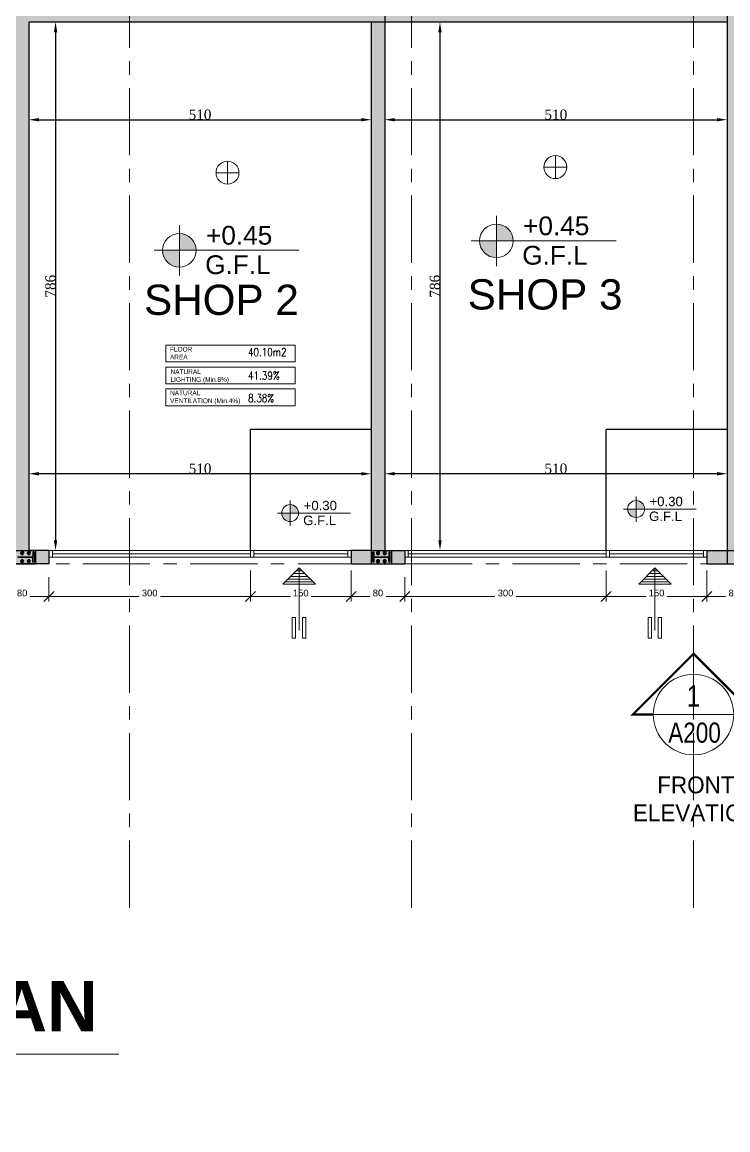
# Model space of a CAD drawing. Header units: millimetres. Extents: x -9083 to 924194, y -232449 to 321637.
# Drawn here: x 15021 to 25533, y 150937 to 167427 of the extents above; entities that cross this region are included whole.
import ezdxf
from ezdxf.enums import TextEntityAlignment as Align

# ---------------------------------------------------------------- set-up
doc = ezdxf.new("R2010")
doc.units = ezdxf.units.MM
doc.header["$LTSCALE"] = 400
doc.header["$MEASUREMENT"] = 0
doc.header["$PDMODE"] = 3
doc.linetypes.add('CENTER', pattern=[2, 1.25, -0.25, 0.25, -0.25])
doc.linetypes.add('CENTERX2', pattern=[4, 2.5, -0.5, 0.5, -0.5])
doc.layers.get('0').update_dxf_attribs({"lineweight": 0, "true_color": 0xff1414})
doc.layers.get('Defpoints').update_dxf_attribs({"color": 8, "lineweight": 5})
for name, color, linetype, lineweight in [('0.dim', 3, 'Continuous', 25), ('A-ANNO-DIMS', 134, 'Continuous', 9), ('A-ARROW', 1, 'Continuous', 9), ('AR-Level', 120, 'Continuous', 13), ('DETAILS DIMENSION', 15, 'Continuous', 5), ('GENERAL TEXT', 4, 'Continuous', 5), ('HATCH', 15, 'Continuous', 0), ('REFER SECTIONS', 8, 'Continuous', 5), ('REFER TILTLE 100', 7, 'Continuous', 5), ('ROOM INFORMATION', 7, 'Continuous', 5), ('ROOMS DIMENSION', 3, 'Continuous', 5), ('TAG ELEVATIONS DETAIL', 8, 'Continuous', 9), ('TEXT DRAWING TITLE', 7, 'Continuous', 5), ('TEXT ROOM INFORMATION', 1, 'Continuous', 5), ('WALL PROPOSED', 255, 'Continuous', 30), ('WINDOWS', 5, 'Continuous', 5)]:
    doc.layers.add(name, color=color, linetype=linetype, lineweight=lineweight)
doc.layers.add('ALARM', color=7, linetype='Continuous', lineweight=5, true_color=0xff0f0f)
doc.layers.add('AXIES', color=7, linetype='CENTER', lineweight=0, true_color=0x949596)
doc.layers.add('STEEL', color=63, linetype='Continuous')
doc.styles.add('arial', font='arial.ttf', dxfattribs={"width": 0.8, "height": 2.2})
doc.styles.add('ARIAL-TITLE', font='arialbd.ttf')
doc.styles.add('Arial_1', font='arial.ttf', dxfattribs={"height": 300})
doc.styles.add('asif', font='arial.ttf')
doc.styles.add('ROMAN', font='times.ttf')
doc.styles.add('ROMANS-TITLE', font='ROMANS.shx', dxfattribs={"width": 0.8})
doc.styles.get("Standard").update_dxf_attribs({"font": 'GOTHIC.TTF', "height": 220})
doc.dimstyles.new('DETAILS DIMENSION', dxfattribs={"dimtxt": 100, "dimasz": 150, "dimexe": 75, "dimexo": 200, "dimgap": 50, "dimtad": 0, "dimdec": 0, "dimlfac": 0.1, "dimzin": 0, "dimdsep": 46, "dimtxsty": 'asif', "dimblk": 'OBLIQUE', "dimcen": 200, "dimdle": 50, "dimclrd": 181, "dimclre": 146, "dimclrt": 1, "dimadec": 0, "dimazin": 0, "dimtfac": 0.5, "dimtdec": 0, "dimtix": 1, "dimtofl": 0, "dimtmove": 2, "dimatfit": 2, "dimfxl": 100, "dimtvp": 0.5, "dimtolj": 1, "dimtzin": 0, "dimlwd": -1, "dimlwe": -1, "dimarcsym": 0})
doc.dimstyles.new('ROOMS DIM', dxfattribs={"dimtxt": 150, "dimasz": 150, "dimexe": 0.06, "dimexo": 0.06, "dimgap": 0.03, "dimtad": 1, "dimtoh": 1, "dimdec": 0, "dimlfac": 0.1, "dimzin": 13, "dimdsep": 46, "dimtxsty": 'ROMAN', "dimcen": 0.09, "dimdle": 0.06, "dimse1": 1, "dimse2": 1, "dimclrd": 256, "dimclre": 256, "dimclrt": 3, "dimadec": 0, "dimazin": 0, "dimtfac": 1, "dimtdec": 0, "dimtix": 1, "dimtmove": 2, "dimatfit": 3, "dimfxl": 0.06, "dimtolj": 1, "dimtzin": 0, "dimarcsym": 0})

# ---------------------------------------------------------------- blocks, each defined once
blk = doc.blocks.new('A-DETAIL-TITLE-100')
at = {"layer": 'TEXT DRAWING TITLE', "linetype": 'Continuous'}
blk.add_line((0, 0), (-1500, 0), dxfattribs=at)
blk.add_circle((-750, 0), 750, dxfattribs=at)
at = {"layer": 'TEXT DRAWING TITLE', "style": 'ARIAL-TITLE'}
for tag, p, height in [('TITLE1', (450, 937), 500), ('SCALE1', (450, -480), 300), ('SCALE2', (2479, -480), 300)]:
    blk.add_attdef(tag, p, '', height=height, dxfattribs=at)
at = {"layer": 'TEXT DRAWING TITLE', "color": 7, "style": 'ARIAL-TITLE'}
blk.add_attdef('TITLE2_001', (435, 228), '', height=500, dxfattribs=at)
at = {"layer": 'TEXT DRAWING TITLE', "linetype": 'Continuous', "style": 'ARIAL-TITLE'}
blk.add_attdef('DRWG-NO', text='', height=400, dxfattribs=at).set_placement((-751, 326), align=Align.MIDDLE)
at = {"layer": 'TEXT DRAWING TITLE', "linetype": 'Continuous', "style": 'arial', "width": 0.8}
blk.add_attdef('DRAWING-REF', text='', height=300, dxfattribs=at).set_placement((-735, -270), align=Align.MIDDLE)
blk = doc.blocks.new('hjhg')
at = {"layer": 'AXIES', "linetype": 'CENTERX2'}
for p, q in [((6094082.5, 791366), (6094082.5, 816591.3)), ((6098282.5, 791366), (6098282.5, 816591.3)), ((6102482.5, 791366), (6102482.5, 816591.3)), ((6131186.9, 796484.5), (6071269.8, 796484.5))]:
    blk.add_line(p, q, dxfattribs=at)
blk = doc.blocks.new('*D441')
at = {"layer": 'Defpoints', "color": 0, "transparency": 16777216}
for p in [(15121, 167427), (15343, 159563), (15519, 159563)]:
    blk.add_point(p, dxfattribs=at)
at = {"layer": 'ROOMS DIMENSION', "lineweight": -2, "transparency": 16777216}
blk.add_line((15519, 167277), (15519, 159713), dxfattribs=at)
at = {"layer": 'ROOMS DIMENSION', "transparency": 16777216}
for points in [[(15494, 167277), (15544, 167277), (15519, 167427)], [(15494, 159713), (15544, 159713), (15519, 159563)]]:
    blk.add_solid(points, dxfattribs=at)
at = {"layer": 'ROOMS DIMENSION', "color": 3, "transparency": 16777216, "insert": (15443, 163495), "char_height": 150, "attachment_point": 5, "rotation": 90, "style": 'ROMAN'}
blk.add_mtext('\\A1;786', dxfattribs=at)
blk = doc.blocks.new('*D447')
at = {"layer": 'Defpoints', "color": 0, "transparency": 16777216}
for p in [(20421, 160704), (20421, 160678), (25521, 160678)]:
    blk.add_point(p, dxfattribs=at)
at = {"layer": 'ROOMS DIMENSION', "lineweight": -2, "transparency": 16777216}
blk.add_line((25371, 160704), (20571, 160704), dxfattribs=at)
at = {"layer": 'ROOMS DIMENSION', "transparency": 16777216}
for points in [[(20571, 160729), (20571, 160679), (20421, 160704)], [(25371, 160729), (25371, 160679), (25521, 160704)]]:
    blk.add_solid(points, dxfattribs=at)
at = {"layer": 'ROOMS DIMENSION', "color": 3, "transparency": 16777216, "insert": (22971, 160780), "char_height": 150, "attachment_point": 5, "style": 'ROMAN'}
blk.add_mtext('\\A1;510', dxfattribs=at)
blk = doc.blocks.new('*D448')
at = {"layer": 'Defpoints', "color": 0, "transparency": 16777216}
for p in [(15121, 160704), (15121, 160201), (20221, 160201)]:
    blk.add_point(p, dxfattribs=at)
at = {"layer": 'ROOMS DIMENSION', "lineweight": -2, "transparency": 16777216}
blk.add_line((20071, 160704), (15271, 160704), dxfattribs=at)
at = {"layer": 'ROOMS DIMENSION', "transparency": 16777216}
for points in [[(15271, 160729), (15271, 160679), (15121, 160704)], [(20071, 160729), (20071, 160679), (20221, 160704)]]:
    blk.add_solid(points, dxfattribs=at)
at = {"layer": 'ROOMS DIMENSION', "color": 3, "transparency": 16777216, "insert": (17671, 160780), "char_height": 150, "attachment_point": 5, "style": 'ROMAN'}
blk.add_mtext('\\A1;510', dxfattribs=at)
blk = doc.blocks.new('*D502')
at = {"layer": 'Defpoints', "color": 0, "transparency": 16777216}
for p in [(25521, 165974), (25521, 165422), (20421, 165297)]:
    blk.add_point(p, dxfattribs=at)
at = {"layer": 'ROOMS DIMENSION', "lineweight": -2, "transparency": 16777216}
blk.add_line((20571, 165974), (25371, 165974), dxfattribs=at)
at = {"layer": 'ROOMS DIMENSION', "transparency": 16777216}
for points in [[(20571, 165999), (20571, 165949), (20421, 165974)], [(25371, 165999), (25371, 165949), (25521, 165974)]]:
    blk.add_solid(points, dxfattribs=at)
at = {"layer": 'ROOMS DIMENSION', "color": 3, "transparency": 16777216, "insert": (22971, 166050), "char_height": 150, "attachment_point": 5, "style": 'ROMAN'}
blk.add_mtext('\\A1;510', dxfattribs=at)
blk = doc.blocks.new('*D429')
at = {"layer": 'Defpoints', "color": 0, "transparency": 16777216}
for p in [(15121, 166610), (20221, 165974), (20221, 165422)]:
    blk.add_point(p, dxfattribs=at)
at = {"layer": 'ROOMS DIMENSION', "lineweight": -2, "transparency": 16777216}
blk.add_line((15271, 165974), (20071, 165974), dxfattribs=at)
at = {"layer": 'ROOMS DIMENSION', "transparency": 16777216}
for points in [[(15271, 165999), (15271, 165949), (15121, 165974)], [(20071, 165999), (20071, 165949), (20221, 165974)]]:
    blk.add_solid(points, dxfattribs=at)
at = {"layer": 'ROOMS DIMENSION', "color": 3, "transparency": 16777216, "insert": (17671, 166050), "char_height": 150, "attachment_point": 5, "style": 'ROMAN'}
blk.add_mtext('\\A1;510', dxfattribs=at)
blk = doc.blocks.new('A$Ccfd28120')
for p, q in [((0, -171), (0, 171)), ((171, 0), (-171, 0))]:
    blk.add_line(p, q)
blk.add_circle((0, 0), 171)
blk = doc.blocks.new('A-ELEV-REF-ARROW-1')
at = {"layer": 'TAG ELEVATIONS DETAIL', "const_width": 34.3}
blk.add_lwpolyline([(600, 0), (904, 0), (0, -904), (-904, 0), (-600, 0)], dxfattribs=at)
at = {"layer": 'TAG ELEVATIONS DETAIL'}
blk.add_circle((0, 0), 600, dxfattribs=at)
blk = doc.blocks.new('A-ELEV-REF-1')
at = {"layer": 'TAG ELEVATIONS DETAIL', "linetype": 'Continuous'}
blk.add_line((-600, 0), (600, 0), dxfattribs=at)
at = {"layer": 'TAG ELEVATIONS DETAIL', "linetype": 'Continuous', "style": 'arial', "width": 0.8}
for tag, p in [('ELEV-NO', (-1, 276)), ('DRAWING-REF', (15, -270))]:
    blk.add_attdef(tag, text='', height=320, dxfattribs=at).set_placement(p, align=Align.MIDDLE)
blk = doc.blocks.new('_Oblique')
at = {"color": 0, "linetype": 'ByBlock', "lineweight": -2}
blk.add_line((-0.5, -0.5), (0.5, 0.5), dxfattribs=at)
blk = doc.blocks.new('*D416')
at = {"layer": 'Defpoints', "color": 0, "transparency": 16777216}
for p in [(14621, 159362), (15421, 159363), (15421, 158877)]:
    blk.add_point(p, dxfattribs=at)
at = {"layer": 'DETAILS DIMENSION', "color": 146, "transparency": 16777216}
for p, q in [((14621, 159162), (14621, 158802)), ((15421, 159163), (15421, 158802))]:
    blk.add_line(p, q, dxfattribs=at)
at = {"layer": 'DETAILS DIMENSION', "color": 181, "transparency": 16777216}
for p, q in [((14571, 158877), (14900, 158877)), ((15471, 158877), (15143, 158877))]:
    blk.add_line(p, q, dxfattribs=at)
at = {"layer": 'DETAILS DIMENSION', "color": 181, "transparency": 16777216, "xscale": 150, "yscale": 150, "zscale": 150}
for p, rotation in [((14621, 158877), 180.0031799799986), ((15421, 158877), 0.003179979998640786)]:
    blk.add_blockref('_Oblique', p, dxfattribs=dict(at, rotation=rotation))
at = {"layer": 'DETAILS DIMENSION', "color": 1, "transparency": 16777216, "insert": (15021, 158928), "char_height": 100, "attachment_point": 5, "rotation": 0.0032, "style": 'asif'}
blk.add_mtext('\\A1;80', dxfattribs=at)
blk = doc.blocks.new('*D417')
at = {"layer": 'Defpoints', "color": 0, "transparency": 16777216}
for p in [(18421, 159463), (15421, 159363), (18421, 158877)]:
    blk.add_point(p, dxfattribs=at)
at = {"layer": 'DETAILS DIMENSION', "color": 146, "transparency": 16777216}
for p, q in [((15421, 159163), (15421, 158802)), ((18421, 159263), (18421, 158802))]:
    blk.add_line(p, q, dxfattribs=at)
at = {"layer": 'DETAILS DIMENSION', "color": 181, "transparency": 16777216}
for p, q in [((15371, 158877), (16761, 158877)), ((18471, 158877), (17082, 158877))]:
    blk.add_line(p, q, dxfattribs=at)
at = {"layer": 'DETAILS DIMENSION', "color": 181, "transparency": 16777216, "xscale": 150, "yscale": 150, "zscale": 150}
for p, rotation in [((15421, 158877), 180.0031799799986), ((18421, 158877), 0.003179979998640786)]:
    blk.add_blockref('_Oblique', p, dxfattribs=dict(at, rotation=rotation))
at = {"layer": 'DETAILS DIMENSION', "color": 1, "transparency": 16777216, "insert": (16921, 158928), "char_height": 100, "attachment_point": 5, "rotation": 0.0032, "style": 'asif'}
blk.add_mtext('\\A1;300', dxfattribs=at)
blk = doc.blocks.new('*D494')
at = {"layer": 'Defpoints', "color": 0, "transparency": 16777216}
for p in [(19921, 159363), (20721, 159363), (20721, 158877)]:
    blk.add_point(p, dxfattribs=at)
at = {"layer": 'DETAILS DIMENSION', "color": 146, "transparency": 16777216}
for p, q in [((19921, 159163), (19921, 158802)), ((20721, 159163), (20721, 158802))]:
    blk.add_line(p, q, dxfattribs=at)
at = {"layer": 'DETAILS DIMENSION', "color": 181, "transparency": 16777216}
for p, q in [((19871, 158877), (20200, 158877)), ((20771, 158877), (20443, 158877))]:
    blk.add_line(p, q, dxfattribs=at)
at = {"layer": 'DETAILS DIMENSION', "color": 181, "transparency": 16777216, "xscale": 150, "yscale": 150, "zscale": 150}
for p, rotation in [((19921, 158877), 180.0031799799986), ((20721, 158877), 0.003179979998640786)]:
    blk.add_blockref('_Oblique', p, dxfattribs=dict(at, rotation=rotation))
at = {"layer": 'DETAILS DIMENSION', "color": 1, "transparency": 16777216, "insert": (20321, 158928), "char_height": 100, "attachment_point": 5, "rotation": 0.0032, "style": 'asif'}
blk.add_mtext('\\A1;80', dxfattribs=at)
blk = doc.blocks.new('*D495')
at = {"layer": 'Defpoints', "color": 0, "transparency": 16777216}
for p in [(23721, 159463), (20721, 159363), (23721, 158877)]:
    blk.add_point(p, dxfattribs=at)
at = {"layer": 'DETAILS DIMENSION', "color": 146, "transparency": 16777216}
for p, q in [((20721, 159163), (20721, 158802)), ((23721, 159263), (23721, 158802))]:
    blk.add_line(p, q, dxfattribs=at)
at = {"layer": 'DETAILS DIMENSION', "color": 181, "transparency": 16777216}
for p, q in [((20671, 158877), (22061, 158877)), ((23771, 158877), (22382, 158877))]:
    blk.add_line(p, q, dxfattribs=at)
at = {"layer": 'DETAILS DIMENSION', "color": 181, "transparency": 16777216, "xscale": 150, "yscale": 150, "zscale": 150}
for p, rotation in [((20721, 158877), 180.0031799799986), ((23721, 158877), 0.003179979998640786)]:
    blk.add_blockref('_Oblique', p, dxfattribs=dict(at, rotation=rotation))
at = {"layer": 'DETAILS DIMENSION', "color": 1, "transparency": 16777216, "insert": (22221, 158928), "char_height": 100, "attachment_point": 5, "rotation": 0.0032, "style": 'asif'}
blk.add_mtext('\\A1;300', dxfattribs=at)
blk = doc.blocks.new('*D496')
at = {"layer": 'Defpoints', "color": 0, "transparency": 16777216}
for p in [(25221, 159363), (26021, 159363), (26021, 158877)]:
    blk.add_point(p, dxfattribs=at)
at = {"layer": 'DETAILS DIMENSION', "color": 146, "transparency": 16777216}
for p, q in [((25221, 159163), (25221, 158802)), ((26021, 159163), (26021, 158802))]:
    blk.add_line(p, q, dxfattribs=at)
at = {"layer": 'DETAILS DIMENSION', "color": 181, "transparency": 16777216}
for p, q in [((25171, 158877), (25500, 158877)), ((26071, 158877), (25743, 158877))]:
    blk.add_line(p, q, dxfattribs=at)
at = {"layer": 'DETAILS DIMENSION', "color": 181, "transparency": 16777216, "xscale": 150, "yscale": 150, "zscale": 150}
for p, rotation in [((25221, 158877), 180.0031799799986), ((26021, 158877), 0.003179979998640786)]:
    blk.add_blockref('_Oblique', p, dxfattribs=dict(at, rotation=rotation))
at = {"layer": 'DETAILS DIMENSION', "color": 1, "transparency": 16777216, "insert": (25621, 158928), "char_height": 100, "attachment_point": 5, "rotation": 0.0032, "style": 'asif'}
blk.add_mtext('\\A1;80', dxfattribs=at)
blk = doc.blocks.new('*D480')
at = {"layer": 'Defpoints', "color": 0, "transparency": 16777216}
for p in [(18421, 159463), (19921, 159463), (19921, 158877)]:
    blk.add_point(p, dxfattribs=at)
at = {"layer": 'DETAILS DIMENSION', "color": 146, "transparency": 16777216}
for p, q in [((18421, 159263), (18421, 158802)), ((19921, 159263), (19921, 158802))]:
    blk.add_line(p, q, dxfattribs=at)
at = {"layer": 'DETAILS DIMENSION', "color": 181, "transparency": 16777216}
for p, q in [((18371, 158877), (19016, 158877)), ((19971, 158877), (19327, 158877))]:
    blk.add_line(p, q, dxfattribs=at)
at = {"layer": 'DETAILS DIMENSION', "color": 181, "transparency": 16777216, "xscale": 150, "yscale": 150, "zscale": 150, "rotation": 180}
blk.add_blockref('_Oblique', (18421, 158877), dxfattribs=at)
at = {"layer": 'DETAILS DIMENSION', "color": 181, "transparency": 16777216, "xscale": 150, "yscale": 150, "zscale": 150}
blk.add_blockref('_Oblique', (19921, 158877), dxfattribs=at)
at = {"layer": 'DETAILS DIMENSION', "color": 1, "transparency": 16777216, "insert": (19171, 158928), "char_height": 100, "attachment_point": 5, "style": 'asif'}
blk.add_mtext('\\A1;150', dxfattribs=at)
blk = doc.blocks.new('*D481')
at = {"layer": 'Defpoints', "color": 0, "transparency": 16777216}
for p in [(23721, 159463), (25221, 159463), (25221, 158877)]:
    blk.add_point(p, dxfattribs=at)
at = {"layer": 'DETAILS DIMENSION', "color": 146, "transparency": 16777216}
for p, q in [((23721, 159263), (23721, 158802)), ((25221, 159263), (25221, 158802))]:
    blk.add_line(p, q, dxfattribs=at)
at = {"layer": 'DETAILS DIMENSION', "color": 181, "transparency": 16777216}
for p, q in [((23671, 158877), (24316, 158877)), ((25271, 158877), (24627, 158877))]:
    blk.add_line(p, q, dxfattribs=at)
at = {"layer": 'DETAILS DIMENSION', "color": 181, "transparency": 16777216, "xscale": 150, "yscale": 150, "zscale": 150, "rotation": 180}
blk.add_blockref('_Oblique', (23721, 158877), dxfattribs=at)
at = {"layer": 'DETAILS DIMENSION', "color": 181, "transparency": 16777216, "xscale": 150, "yscale": 150, "zscale": 150}
blk.add_blockref('_Oblique', (25221, 158877), dxfattribs=at)
at = {"layer": 'DETAILS DIMENSION', "color": 1, "transparency": 16777216, "insert": (24471, 158928), "char_height": 100, "attachment_point": 5, "style": 'asif'}
blk.add_mtext('\\A1;150', dxfattribs=at)
blk = doc.blocks.new('Room Info')
at = {"layer": 'TEXT ROOM INFORMATION', "ltscale": 5}
for tag, p in [('FLR_AREA', (17, 833.5)), ('NAT_LIGHT', (19, 482.5)), ('NAT_VENT', (19, 147.5))]:
    blk.add_attdef(tag, p, '', height=180, dxfattribs=at)
blk = doc.blocks.new('Level-p')
h = blk.add_hatch(color=251)
h.paths.add_polyline_path([(0, 0.0025), (0, 0), (0.0025, 0, 0.414214)])
h.paths.add_polyline_path([(0, 0), (-0.0025, 0, 0.414214), (0, -0.0025)])
for p, q in [((0, -0.00375), (0, 0.00375)), ((0.01781, 0), (-0.00375, 0))]:
    blk.add_line(p, q)
blk.add_circle((0, 0), 0.0025)
at = {"style": 'arial'}
for p in [(0.00285, 0.0006), (0.00276, -0.00253)]:
    blk.add_attdef('F.F.L+1.20', p, '', height=0.002, dxfattribs=at)
blk = doc.blocks.new('*D824')
at = {"layer": 'Defpoints', "color": 0, "transparency": 16777216}
for p in [(20421, 167427), (20421, 159563), (21245, 159563)]:
    blk.add_point(p, dxfattribs=at)
at = {"layer": 'ROOMS DIMENSION', "lineweight": -2, "transparency": 16777216}
blk.add_line((21245, 167277), (21245, 159713), dxfattribs=at)
at = {"layer": 'ROOMS DIMENSION', "transparency": 16777216}
for points in [[(21220, 167277), (21270, 167277), (21245, 167427)], [(21220, 159713), (21270, 159713), (21245, 159563)]]:
    blk.add_solid(points, dxfattribs=at)
at = {"layer": 'ROOMS DIMENSION', "color": 3, "transparency": 16777216, "insert": (21168, 163495), "char_height": 150, "attachment_point": 5, "rotation": 90, "style": 'ROMAN'}
blk.add_mtext('\\A1;786', dxfattribs=at)
blk = doc.blocks.new('RHBGHKJM')
at = {"layer": 'STEEL', "color": 114, "true_color": 0x139b48}
for p, q in [((814.758, -1738.081), (815.058, -1738.081)), ((815.035, -1738.105), (815.019, -1738.105)), ((815.019, -1738.105), (815.019, -1738.177)), ((815.035, -1738.105), (815.035, -1738.257)), ((815.058, -1738.081), (815.058, -1738.281)), ((820.058, -1738.081), (820.058, -1738.281)), ((820.058, -1738.081), (820.358, -1738.081)), ((820.081, -1738.257), (820.081, -1738.105)), ((820.081, -1738.105), (820.096, -1738.105)), ((820.096, -1738.105), (820.096, -1738.177)), ((820.335, -1738.105), (820.319, -1738.105)), ((820.319, -1738.105), (820.319, -1738.177)), ((820.335, -1738.105), (820.335, -1738.257)), ((820.358, -1738.081), (820.358, -1738.281)), ((825.358, -1738.081), (825.358, -1738.281)), ((825.358, -1738.081), (825.658, -1738.081)), ((814.758, -1738.281), (815.058, -1738.281)), ((814.796, -1738.177), (815.019, -1738.177)), ((815.019, -1738.185), (814.796, -1738.185)), ((815.019, -1738.257), (815.019, -1738.185)), ((815.035, -1738.257), (815.019, -1738.257)), ((820.058, -1738.281), (820.358, -1738.281)), ((820.096, -1738.257), (820.081, -1738.257)), ((820.096, -1738.177), (820.319, -1738.177)), ((820.319, -1738.185), (820.096, -1738.185)), ((820.096, -1738.185), (820.096, -1738.257)), ((820.319, -1738.257), (820.319, -1738.185)), ((820.335, -1738.257), (820.319, -1738.257)), ((825.358, -1738.281), (825.658, -1738.281))]:
    blk.add_line(p, q, dxfattribs=at)
at = {"layer": 'STEEL', "color": 8, "ltscale": 500}
for centre, radius, start, end in [((814.858, -1738.121), 0.024, 30, 210), ((814.858, -1738.121), 0.024, 210, 30), ((814.858, -1738.121), 0.012, 45, 225), ((814.858, -1738.121), 0.012, 150, 330), ((814.858, -1738.121), 0.012, 330, 150), ((814.858, -1738.121), 0.012, 225, 45), ((814.958, -1738.121), 0.024, 30, 210), ((814.958, -1738.121), 0.024, 210, 30), ((814.958, -1738.121), 0.012, 45, 225), ((814.958, -1738.121), 0.012, 150, 330), ((814.958, -1738.121), 0.012, 330, 150), ((814.958, -1738.121), 0.012, 225, 45), ((820.158, -1738.121), 0.024, 30, 210), ((820.158, -1738.121), 0.024, 210, 30), ((820.158, -1738.121), 0.012, 45, 225), ((820.158, -1738.121), 0.012, 150, 330), ((820.158, -1738.121), 0.012, 330, 150), ((820.158, -1738.121), 0.012, 225, 45), ((820.258, -1738.121), 0.024, 30, 210), ((820.258, -1738.121), 0.024, 210, 30), ((820.258, -1738.121), 0.012, 45, 225), ((820.258, -1738.121), 0.012, 150, 330), ((820.258, -1738.121), 0.012, 330, 150), ((820.258, -1738.121), 0.012, 225, 45), ((814.858, -1738.241), 0.024, 30, 210), ((814.858, -1738.241), 0.024, 210, 30), ((814.858, -1738.241), 0.012, 45, 225), ((814.858, -1738.241), 0.012, 150, 330), ((814.858, -1738.241), 0.012, 330, 150), ((814.858, -1738.241), 0.012, 225, 45), ((814.958, -1738.241), 0.024, 30, 210), ((814.958, -1738.241), 0.024, 210, 30), ((814.958, -1738.241), 0.012, 45, 225), ((814.958, -1738.241), 0.012, 150, 330), ((814.958, -1738.241), 0.012, 330, 150), ((814.958, -1738.241), 0.012, 225, 45), ((820.158, -1738.241), 0.024, 30, 210), ((820.158, -1738.241), 0.024, 210, 30), ((820.158, -1738.241), 0.012, 45, 225), ((820.158, -1738.241), 0.012, 150, 330), ((820.158, -1738.241), 0.012, 330, 150), ((820.158, -1738.241), 0.012, 225, 45), ((820.258, -1738.241), 0.024, 30, 210), ((820.258, -1738.241), 0.024, 210, 30), ((820.258, -1738.241), 0.012, 45, 225), ((820.258, -1738.241), 0.012, 150, 330), ((820.258, -1738.241), 0.012, 330, 150), ((820.258, -1738.241), 0.012, 225, 45)]:
    blk.add_arc(centre, radius, start, end, dxfattribs=at)

msp = doc.modelspace()

# ---------------------------------------------------------------- hatches: boundary and pattern name
at = {"layer": 'HATCH', "true_color": 0x939598}
h = msp.add_hatch(color=252, dxfattribs=at)
h.dxf.hatch_style = 1
h.paths.add_polyline_path([(3721.20856, 167426.57089), (6221.20856, 167426.57089), (6221.20856, 166062.64729), (6421.20856, 166062.64729), (6421.20856, 167426.57089), (8721.20856, 167426.57089), (8721.20856, 166062.64729), (8921.20856, 166062.64729), (8921.20856, 167626.57089), (6971.20856, 167626.57089), (6971.20856, 173627.00829), (8571.20856, 173627.00829), (8571.20856, 173827.00829), (121.20856, 173827.00829), (121.20856, 173627.00829), (121.20856, 173262.64729), (321.20856, 173262.64729), (321.20856, 173627.00829), (6771.20856, 173627.00829), (6771.20856, 167626.57089), (3721.20856, 167626.57089), (3721.20856, 172162.64729), (121.20856, 172162.64729), (121.20856, 170662.64729), (321.20856, 170662.64729), (321.20856, 171962.64729), (3521.20856, 171962.64729), (3521.20856, 166962.64729), (321.20856, 166962.64729), (321.20856, 168262.64729), (121.20856, 168262.64729), (121.20856, 166426.87536), (321.20856, 166426.87536), (321.20856, 166762.64729), (3521.20856, 166762.64729), (3521.20856, 164562.64729), (4321.20856, 164562.64729), (8521.20856, 164562.64729), (8521.20856, 161313.31524), (8521.20856, 159562.59179), (7721.18009, 159562.59179), (7721.18009, 159362.59179), (8721.20856, 159362.59179), (8721.20856, 164762.64729), (3721.20856, 164762.64729)])
h.paths.add_polyline_path([(6421.20856, 165162.64729), (6221.20856, 165162.64729), (6221.20856, 164962.64729), (3921.20856, 164962.64729), (3921.20856, 167426.57089), (3721.20856, 167426.57089), (3721.20856, 164762.64729), (8721.20856, 164762.64729), (8721.20856, 159362.60548), (8921.20856, 159362.6), (8921.20856, 164962.64729), (8921.20856, 165162.64729), (8721.20856, 165162.64729), (8721.20856, 164962.64729), (6421.20856, 164962.64729)])
h.paths.add_polyline_path([(20421.20856, 167626.57089), (15121.20856, 167626.57089), (15121.20856, 173627.00829), (17817.8981, 173627.00829), (17817.8981, 173827.00829), (13571.20856, 173827.00829), (13571.20856, 173627.00829), (14921.20856, 173627.00829), (14921.20856, 159562.60548), (14621.20856, 159562.60548), (14621.20856, 159362.60548), (15421.20856, 159362.60548), (15421.20856, 159562.60548), (15121.20856, 159562.60548), (15121.20856, 167426.57089), (20221.20856, 167426.57089), (20221.20856, 159562.60548), (19921.20856, 159562.60548), (19921.20856, 159362.60548), (20721.20856, 159362.60548), (20721.20856, 159562.60548), (20421.20856, 159562.60548)])
h.paths.add_polyline_path([(28421.20856, 173827.00829), (22814.51903, 173827.00829), (22814.51903, 173627.00829), (25521.20856, 173627.00829), (25521.20856, 159562.60548), (25221.20856, 159562.60548), (25221.20856, 159362.59179), (26021.20856, 159362.59179), (26021.20856, 159562.60548), (25721.20856, 159562.60548), (25721.20856, 167426.57089), (30821.20856, 167426.57089), (30821.20856, 159562.60548), (30521.20856, 159562.60548), (30521.20856, 159362.59179), (31321.20856, 159362.59179), (31321.20856, 159562.60548), (31021.20856, 159562.60548), (31021.20856, 167626.57089), (25721.20856, 167626.57089), (25721.20856, 173627.00829), (28421.20856, 173627.00829)])
h.paths.add_polyline_path([(36921.20856, 173827.00829), (33421.20856, 173827.00829), (33419.40991, 173627.00829), (36121.20856, 173627.00829), (36121.20856, 159562.60548), (35821.20856, 159562.60548), (35821.20856, 159362.59179), (36621.20856, 159362.59179), (36621.20856, 159562.60548), (36321.20856, 159562.60548), (36321.20856, 173627.00829), (36921.20856, 173627.00829)])
h.paths.add_polyline_path([(48221.20856, 173827.00829), (41921.20856, 173827.00829), (41921.20856, 173627.00829), (44771.20856, 173627.00829), (44771.20856, 167626.57089), (41921.20856, 167626.57089), (41921.20856, 159562.60548), (41721.20856, 159562.60548), (41721.20856, 159362.59179), (42521.20856, 159362.60548), (42521.20856, 159562.60548), (42121.20856, 159562.60548), (42121.20856, 167426.57089), (44921.20856, 167426.57089), (48021.20856, 167426.57089), (48021.20856, 166646.57089), (48221.20856, 166646.57089), (48221.20856, 169136.57089), (48221.20856, 172177.00829), (48021.20856, 172177.00829), (48021.20856, 171548.52339), (48021.20856, 167626.57089), (44971.20856, 167626.57089), (44971.20856, 173627.00829), (48021.20856, 173627.00829), (48021.20856, 173277.00829), (48221.20856, 173277.00829)])
h.paths.add_polyline_path([(48221.20856, 164506.57089), (48021.20856, 164506.57089), (48021.20856, 159562.60548), (47421.20856, 159562.60548), (47421.21313, 159362.58722), (48221.20856, 159362.60548)])
h.paths.add_polyline_path([(48021.20856, 165626.57089), (46521.20856, 165626.57089), (46521.20856, 167426.57089), (46421.20856, 167426.57089), (46421.20856, 165526.57089), (46421.20856, 163626.57089), (48021.20856, 163626.57089), (48021.20856, 163726.57089), (46521.20856, 163726.57089), (46521.20856, 165526.57089), (48021.20856, 165526.57089)], flags=17)
h.paths.add_polyline_path([(48221.20856, 165826.57089), (48021.20856, 165826.57089), (48021.20856, 165326.57089), (48221.20856, 165326.57089)], flags=17)
h = msp.add_hatch(color=252, dxfattribs=at)
h.dxf.hatch_style = 1
h.paths.add_polyline_path([(12421.20856, 167626.57089), (8921.20856, 167626.57089), (8921.20856, 167426.57089), (12421.20856, 167426.57089)])
h.paths.add_polyline_path([(14921.20856, 167626.57089), (12421.20856, 167626.57089), (12421.20856, 167426.57089), (14921.20856, 167426.57089)])
h.paths.add_polyline_path([(25021.20856, 167626.57089), (20821.20856, 167626.57089), (20821.20856, 167426.57089), (25021.20856, 167426.57089)])
h.paths.add_polyline_path([(20821.20856, 167626.57089), (20421.20856, 167626.57089), (20421.20856, 167426.57089), (20821.20856, 167426.57089)])
h.paths.add_polyline_path([(25521.20856, 167626.57089), (25021.20856, 167626.57089), (25021.20856, 167426.57089), (25521.20856, 167426.57089)])
h.paths.add_polyline_path([(36121.20856, 167626.57089), (31021.20856, 167626.57089), (31021.20856, 167426.57089), (36121.20856, 167426.57089)])
h.paths.add_polyline_path([(41921.20856, 167626.57089), (36321.20856, 167626.57089), (36321.20856, 167426.57089), (41921.20856, 167426.57089)])

# ---------------------------------------------------------------- linework, layer by layer
at = {"layer": 'A-ARROW'}
for p, q in [((19147.34178, 159303.87615), (18904.86935, 159061.40372)), ((19147.34178, 159303.87615), (19389.81421, 159061.40372)), ((24447.34178, 159303.87615), (24204.86935, 159061.40372)), ((24447.34178, 159303.87615), (24689.81421, 159061.40372)), ((18976.61047, 159133.14484), (19318.07309, 159133.14484)), ((19028.30178, 159176.57868), (19274.63926, 159176.57868)), ((19063.45469, 159219.98907), (19231.22887, 159219.98907)), ((19103.10107, 159259.63544), (19191.58249, 159259.63544)), ((24276.61047, 159133.14484), (24618.07309, 159133.14484)), ((24328.30178, 159176.57868), (24574.63926, 159176.57868)), ((24363.45469, 159219.98907), (24531.22887, 159219.98907)), ((24403.10107, 159259.63544), (24491.58249, 159259.63544)), ((18904.86935, 159061.40372), (19389.81421, 159061.40372)), ((18938.85189, 159095.38627), (19355.83167, 159095.38627)), ((24204.86935, 159061.40372), (24689.81421, 159061.40372)), ((24238.85189, 159095.38627), (24655.83167, 159095.38627))]:
    msp.add_line(p, q, dxfattribs=at)
at = {"layer": 'A-ARROW', "ltscale": 0.2}
for p, q in [((19147.34178, 158372.86144), (19147.34178, 159303.87615)), ((24447.34178, 158372.86144), (24447.34178, 159303.87615)), ((19094.73614, 158562.33158), (19044.73614, 158562.33158)), ((19044.73614, 158562.33158), (19044.73614, 158253.98252)), ((19094.73614, 158562.33158), (19044.73614, 158562.33158)), ((19094.73614, 158562.33158), (19094.73614, 158253.98252)), ((19244.73614, 158562.33158), (19194.73614, 158562.33158)), ((19194.73614, 158562.33158), (19194.73614, 158253.98252)), ((19244.73614, 158562.33158), (19194.73614, 158562.33158)), ((19244.73614, 158562.33158), (19244.73614, 158253.98252)), ((24394.73614, 158562.33158), (24344.73614, 158562.33158)), ((24344.73614, 158562.33158), (24344.73614, 158253.98252)), ((24394.73614, 158562.33158), (24344.73614, 158562.33158)), ((24394.73614, 158562.33158), (24394.73614, 158253.98252)), ((24544.73614, 158562.33158), (24494.73614, 158562.33158)), ((24494.73614, 158562.33158), (24494.73614, 158253.98252)), ((24544.73614, 158562.33158), (24494.73614, 158562.33158)), ((24544.73614, 158562.33158), (24544.73614, 158253.98252)), ((19094.73614, 158253.98252), (19044.73614, 158253.98252)), ((19244.73614, 158253.98252), (19194.73614, 158253.98252)), ((24394.73614, 158253.98252), (24344.73614, 158253.98252)), ((24544.73614, 158253.98252), (24494.73614, 158253.98252))]:
    msp.add_line(p, q, dxfattribs=at)
at = {"layer": 'ROOM INFORMATION', "ltscale": 5}
for points in [[(17162.77112, 162617.63379), (19087.71843, 162617.63379), (19087.71843, 162367.63379), (17162.77112, 162367.63379)], [(17162.77112, 162291.13379), (19087.71843, 162291.13379), (19087.71843, 162041.13379), (17162.77112, 162041.13379)], [(17162.77112, 161967.13379), (19087.71843, 161967.13379), (19087.71843, 161717.13379), (17162.77112, 161717.13379)]]:
    msp.add_lwpolyline(points, close=True, dxfattribs=at)
at = {"layer": 'TEXT DRAWING TITLE'}
msp.add_line((3768.36773, 152062.19053), (16459.9966, 152062.19053), dxfattribs=at)
at = {"layer": 'WALL PROPOSED'}
for p, q in [((25521.20856, 173627.00829), (25521.20856, 159562.60548)), ((20421.20856, 167626.57089), (20421.20856, 159562.60548)), ((15121.20856, 167426.57089), (15121.20856, 159562.60548)), ((25521.20856, 167426.57089), (15121.20856, 167426.57089)), ((20221.20856, 167426.57089), (20221.20856, 159562.60548)), ((15421.20856, 159562.60548), (15121.20856, 159562.60548)), ((15421.20856, 159562.60548), (15421.20856, 159362.60548)), ((20221.20856, 159562.60548), (19921.20856, 159562.60548)), ((19921.20856, 159562.60548), (19921.20856, 159362.60548)), ((20421.20856, 159562.60548), (20721.20856, 159562.60548)), ((20721.20856, 159562.60548), (20721.20856, 159362.60548)), ((25221.20856, 159562.60548), (25521.20856, 159562.60548)), ((25221.20856, 159562.60548), (25221.20856, 159362.59179)), ((15421.20856, 159362.60548), (14621.20856, 159362.60548)), ((19921.20856, 159362.60548), (20721.20856, 159362.60548)), ((25221.20856, 159362.59179), (26021.20856, 159362.59179))]:
    msp.add_line(p, q, dxfattribs=at)
at = {"layer": 'WALL PROPOSED', "lineweight": -2}
for p, q in [((18421.20857, 159562.60548), (18421.20857, 161362.60549)), ((20221.20856, 161362.60549), (18421.20857, 161362.60549)), ((25521.20856, 161362.60549), (23721.20857, 161362.60549)), ((23721.20857, 159562.60548), (23721.20857, 161362.60549))]:
    msp.add_line(p, q, dxfattribs=at)
at = {"layer": 'WINDOWS', "linetype": 'Continuous'}
for p, q in [((15421.20856, 159562.60548), (19921.20856, 159562.60548)), ((15421.20856, 159462.60548), (19921.20856, 159462.60548)), ((18421.20856, 159512.60548), (15471.20856, 159512.60548)), ((19871.20856, 159512.60548), (18471.20856, 159512.60548)), ((20721.20856, 159562.60548), (25221.20856, 159562.60548)), ((20721.20856, 159462.60548), (25221.20856, 159462.60548)), ((23721.20856, 159512.60548), (20771.20856, 159512.60548)), ((25171.20856, 159512.60548), (23771.20856, 159512.60548))]:
    msp.add_line(p, q, dxfattribs=at)
for points in [[(15421.20856, 159562.60548), (15471.20856, 159562.60548), (15471.20856, 159462.60548), (15421.20856, 159462.60548)], [(18421.20856, 159562.60548), (18471.20856, 159562.60548), (18471.20856, 159462.60548), (18421.20856, 159462.60548)], [(19871.20856, 159562.60548), (19921.20856, 159562.60548), (19921.20856, 159462.60548), (19871.20856, 159462.60548)], [(20721.20856, 159562.60548), (20771.20856, 159562.60548), (20771.20856, 159462.60548), (20721.20856, 159462.60548)], [(23721.20856, 159562.60548), (23771.20856, 159562.60548), (23771.20856, 159462.60548), (23721.20856, 159462.60548)], [(25171.20856, 159562.60548), (25221.20856, 159562.60548), (25221.20856, 159462.60548), (25171.20856, 159462.60548)]]:
    msp.add_lwpolyline(points, close=True, dxfattribs=at)

# ---------------------------------------------------------------- block references
at = {"layer": '0.dim', "xscale": 1000, "yscale": 1000, "zscale": 1000}
msp.add_blockref('RHBGHKJM', (-799836.48257, 1897643.41657), dxfattribs=at)
at = {"layer": 'ALARM'}
for p in [(22964.19914, 165268.47799), (18080.08313, 165184.88112)]:
    msp.add_blockref('A$Ccfd28120', p, dxfattribs=at)
at = {"layer": 'AR-Level'}
ref = msp.add_blockref('Level-p', (17363.28994, 164030.08883), dxfattribs=dict(at, xscale=100000.0000014552, yscale=100000.0000014552, zscale=100000.0000014552))
ref.add_attrib('F.F.L+1.20', '+0.45', (17760.71983, 164114.39069), dxfattribs={"layer": '0', "height": 279.069767, "style": 'arial'})
ref.add_attrib('F.F.L+1.20', 'G.F.L', (17747.91085, 163676.38378), dxfattribs={"layer": '0', "height": 279.069767, "style": 'arial'})
ref = msp.add_blockref('Level-p', (22085.76434, 164170.83553), dxfattribs=dict(at, xscale=100000.0000014552, yscale=100000.0000014552, zscale=100000.0000014552))
ref.add_attrib('F.F.L+1.20', '+0.45', (22483.19424, 164255.13739), dxfattribs={"layer": '0', "height": 279.069767, "style": 'arial'})
ref.add_attrib('F.F.L+1.20', 'G.F.L', (22470.38525, 163817.13048), dxfattribs={"layer": '0', "height": 279.069767, "style": 'arial'})
ref = msp.add_blockref('Level-p', (19013.7769, 160117.97472), dxfattribs=dict(at, xscale=50340.79212638555, yscale=50340.79212638555, zscale=50340.79212638555))
ref.add_attrib('F.F.L+1.20', '+0.30', (19213.84625, 160160.41294), dxfattribs={"layer": '0', "height": 140.485932, "style": 'arial'})
ref.add_attrib('F.F.L+1.20', 'G.F.L', (19207.39811, 159939.91679), dxfattribs={"layer": '0', "height": 140.485932, "style": 'arial'})
ref = msp.add_blockref('Level-p', (24165.40473, 160178.73153), dxfattribs=dict(at, xscale=50340.79212638555, yscale=50340.79212638555, zscale=50340.79212638555))
ref.add_attrib('F.F.L+1.20', '+0.30', (24365.47409, 160221.16975), dxfattribs={"layer": '0', "height": 140.485932, "style": 'arial'})
ref.add_attrib('F.F.L+1.20', 'G.F.L', (24359.02594, 160000.67361), dxfattribs={"layer": '0', "height": 140.485932, "style": 'arial'})
at = {"layer": 'AXIES'}
msp.add_blockref('hjhg', (-6077461.30579, -637121.91356), dxfattribs=at)
at = {"layer": 'TAG ELEVATIONS DETAIL', "rotation": 180}
msp.add_blockref('A-ELEV-REF-ARROW-1', (25021.20856, 157119.90168), dxfattribs=at)
at = {"layer": 'TAG ELEVATIONS DETAIL', "ltscale": 800}
ref = msp.add_blockref('A-ELEV-REF-1', (25021.20856, 157119.90168), dxfattribs=at)
ref.add_attrib('ELEV-NO', '1', dxfattribs={"linetype": 'Continuous', "height": 320, "style": 'arial', "width": 0.8}).set_placement((25020.10731, 157395.4101), align=Align.MIDDLE)
ref.add_attrib('DRAWING-REF', 'A200', dxfattribs={"layer": 'REFER SECTIONS', "linetype": 'Continuous', "height": 300, "style": 'arial', "width": 0.8}).set_placement((25036.60987, 156850.03674), align=Align.MIDDLE)
at = {"layer": 'TEXT DRAWING TITLE'}
ref = msp.add_blockref('A-DETAIL-TITLE-100', (3768.36773, 152062.19053), dxfattribs=dict(at, xscale=1.5, yscale=1.5, zscale=1.5))
ref.add_attrib('TITLE2_001', 'GROUND FLOOR PLAN', (4393.23131, 152404.90062), dxfattribs={"layer": 'REFER TILTLE 100', "color": 7, "height": 750, "style": 'ARIAL-TITLE'})
ref.add_attrib('DRWG-NO', '1', dxfattribs={"layer": 'REFER TILTLE 100', "linetype": 'Continuous', "height": 600, "style": 'ARIAL-TITLE'}).set_placement((2641.71586, 152550.45315), align=Align.MIDDLE)
ref.add_attrib('DRAWING-REF', 'A100', dxfattribs={"layer": 'REFER TILTLE 100', "linetype": 'Continuous', "height": 450, "style": 'arial', "width": 0.8}).set_placement((2666.46969, 151657.39311), align=Align.MIDDLE)
ref.add_attrib('SCALE1', 'SCALE', (4443.36773, 151341.44648), dxfattribs={"layer": 'REFER TILTLE 100', "height": 450, "style": 'ARIAL-TITLE'})
ref.add_attrib('SCALE2', '             1:100', (7486.86773, 151341.44648), dxfattribs={"layer": 'REFER TILTLE 100', "height": 450, "style": 'ARIAL-TITLE'})
at = {"layer": 'TEXT ROOM INFORMATION'}
ref = msp.add_blockref('Room Info', (18366.77112, 161742.14748), dxfattribs=at)
ref.add_attrib('FLR_AREA', '40.10m2', dxfattribs={"ltscale": 5, "height": 120, "style": 'ROMANS-TITLE', "width": 0.8}).set_placement((18383.77112, 162575.64748), align=Align.TOP_LEFT)
ref.add_attrib('NAT_LIGHT', '41.39%', dxfattribs={"ltscale": 5, "height": 120, "style": 'ROMANS-TITLE', "width": 0.8}).set_placement((18385.77112, 162224.64748), align=Align.TOP_LEFT)
ref.add_attrib('NAT_VENT', '8.38%', dxfattribs={"ltscale": 5, "height": 120, "style": 'ROMANS-TITLE', "width": 0.8}).set_placement((18385.77112, 161889.64748), align=Align.TOP_LEFT)

# ---------------------------------------------------------------- texts
at = {"layer": 'A-ANNO-DIMS', "char_height": 450, "width": 4782.8153223, "attachment_point": 2, "line_spacing_factor": 0.938532, "style": 'Arial_1'}
for s, insert in [('SHOP 3', (22810.37625, 163599.02189)), ('SHOP 2', (17989.54519, 163519.04428))]:
    msp.add_mtext(s, dxfattribs=dict(at, insert=insert))
at = {"layer": 'GENERAL TEXT', "insert": (25056.58125, 155526.95007), "char_height": 250, "width": 2774.0642767, "attachment_point": 8}
msp.add_mtext('FRONT ELEVATION', dxfattribs=at)
at = {"layer": 'ROOM INFORMATION', "ltscale": 5, "char_height": 70, "attachment_point": 1}
for s, insert in [('{\\C7;FLOOR\\PAREA}', (17223.0693, 162592.63379)), ('{\\C7;NATURAL\\PLIGHTING (Min.8%)}', (17231.5693, 162258.63379)), ('{\\C7;NATURAL\\PVENTILATION (Min.4%)}', (17223.77112, 161941.63379))]:
    msp.add_mtext_dynamic_manual_height_columns(s, width=1515.090309, gutter_width=900, heights=[0], dxfattribs=dict(at, insert=insert))

# ---------------------------------------------------------------- dimensions: what is measured, and where the dimension line sits
at = {"layer": 'DETAILS DIMENSION'}
for base, p1, p2, picture, middle in [((18421.24108, 158876.79505), (15421.20856, 159362.59179), (18421.20856, 159462.60548), '*D417', (16921.23547, 158927.8032)), ((23721.24106, 158877.0892), (20721.20856, 159362.60548), (23721.20856, 159462.60548), '*D495', (22221.23546, 158928.09736)), ((15421.23554, 158876.62854), (14621.20856, 159362.4439), (15421.20856, 159362.59179), '*D416', (15021.2327, 158927.66364)), ((20721.23552, 158876.9227), (19921.20856, 159362.59179), (20721.20856, 159362.60548), '*D494', (20321.23269, 158927.9578)), ((26021.2355, 158877.21686), (25221.20856, 159362.60548), (26021.20856, 159362.60548), '*D496', (25621.23267, 158928.25195))]:
    dim = msp.add_linear_dim(base=base, p1=p1, p2=p2, angle=180.00317998, dimstyle='DETAILS DIMENSION', dxfattribs=at)
    dim.commit()
    dim.dimension.update_dxf_attribs({"geometry": picture, "text_midpoint": middle})
for base, p1, p2, picture, middle in [((19921.20856, 158876.8783), (18421.20856, 159462.60548), (19921.20856, 159462.60548), '*D480', (19171.20856, 158927.9356)), ((25221.20856, 158877.17246), (23721.20856, 159462.60548), (25221.20856, 159462.60548), '*D481', (24471.20856, 158928.22975))]:
    dim = msp.add_linear_dim(base=base, p1=p1, p2=p2, dimstyle='DETAILS DIMENSION', dxfattribs=at)
    dim.commit()
    dim.dimension.update_dxf_attribs({"geometry": picture, "text_midpoint": middle})
at = {"layer": 'ROOMS DIMENSION'}
for base, p1, p2, picture, middle in [((15519.49529, 159562.60548), (15121.20856, 167426.57089), (15342.51603, 159562.60548), '*D441', (15442.95123, 163494.58818)), ((21245.01181, 159562.60548), (20421.20856, 167426.57089), (20421.20856, 159562.60548), '*D824', (21168.46776, 163494.58818))]:
    dim = msp.add_linear_dim(base=base, p1=p1, p2=p2, angle=90, dimstyle='ROOMS DIM', dxfattribs=at)
    dim.commit()
    dim.dimension.update_dxf_attribs({"geometry": picture, "text_midpoint": middle})
for base, p1, p2, picture, middle in [((20221.20856, 165973.871), (15121.20856, 166610.19781), (20221.20856, 165422.12063), '*D429', (17671.20856, 166050.19876)), ((25521.20856, 165974.1077), (20421.20856, 165297.16586), (25521.20856, 165422.12063), '*D502', (22971.20856, 166050.43547)), ((15121.20856, 160703.8324), (20221.20856, 160200.83201), (15121.20856, 160200.83201), '*D448', (17671.20856, 160780.16016)), ((20421.20856, 160703.8324), (25521.20856, 160678.01378), (20421.20856, 160678.01378), '*D447', (22971.20856, 160780.16016))]:
    dim = msp.add_linear_dim(base=base, p1=p1, p2=p2, dimstyle='ROOMS DIM', dxfattribs=at)
    dim.commit()
    dim.dimension.update_dxf_attribs({"geometry": picture, "text_midpoint": middle})

doc.saveas('drawing.dxf')
